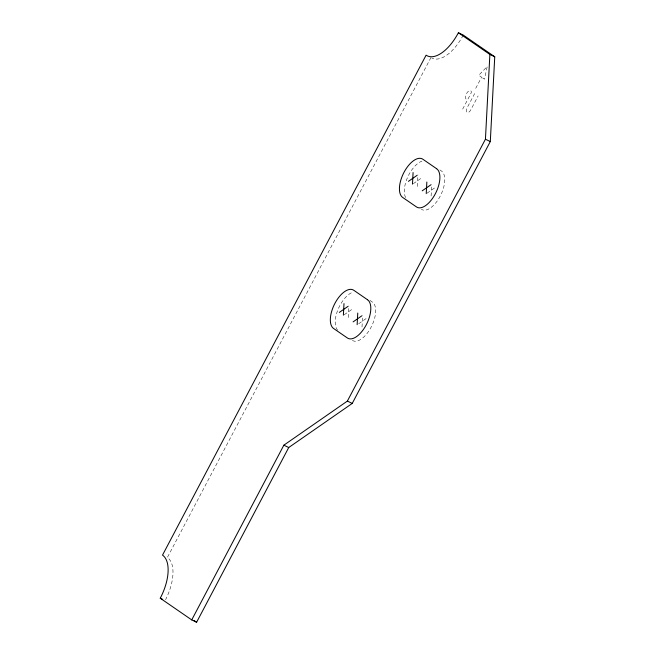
<?xml version="1.0" encoding="UTF-8"?>
<svg xmlns="http://www.w3.org/2000/svg" width="655" height="655" viewBox="0 0 655 655"><rect width="100%" height="100%" fill="white"/><g stroke="black" fill="none" stroke-linecap="round" stroke-linejoin="round"><path stroke-width="0.49" stroke-dasharray="3.27 2.46" d="M348.255 317.528L348.861 305.926M362.019 327.009L362.624 315.407M417.35 186.478L417.956 174.877M431.113 195.968L431.719 184.358M430.974 57.509L167.377 557.454A37.122 18.07 -64.3 0 1 165.559 599.718M462.667 109.115L470.798 93.69A2.317 1.13 -64.3 0 0 470.937 90.996L470.642 90.791A4.773 2.325 -64.3 0 0 466.491 93.673A4.773 2.325 -64.3 0 0 466.204 99.216L467.236 99.928M475.718 88.335L481.589 77.208L478.756 75.26L487.238 66.499L484.422 79.165L481.785 77.347M474.662 93.559L467.334 107.445A4.282 2.08 -64.3 0 0 467.081 112.414A4.282 2.08 -64.3 0 0 470.798 109.827L478.125 95.941M413.305 183.695L422 177.661M427.068 193.176L435.763 187.142M344.211 314.744L352.906 308.71M358.703 323.726L366.669 318.191M439.873 169.932L441.495 171.053A21.656 10.537 -64.3 0 1 440.176 196.197A21.656 10.537 -64.3 0 1 421.345 209.272M369.969 300.424L372.4 302.094A21.656 10.537 -64.3 0 1 371.082 327.246A21.656 10.537 -64.3 0 1 352.251 340.322M463.265 35.092A37.122 18.07 -64.3 0 1 431.719 57.967M337.759 330.243A21.656 10.537 -64.3 0 1 337.824 309.971A21.656 10.537 -64.3 0 1 352.906 292.155M405.65 197.581A21.656 10.537 -64.3 0 1 407.656 177.194A21.656 10.537 -64.3 0 1 422 161.114"/><path stroke-width="0.98" d="M343.384 315.186L343.99 303.584M357.147 324.667L357.761 313.065M412.478 184.137L413.084 172.535M426.241 193.626L426.847 182.016M191.735 619.908L283.861 445.179L347.371 401.089L485.437 139.22L489.875 54.439L458.394 32.75A37.122 18.07 -64.3 0 1 426.102 55.167L162.514 555.112A37.122 18.07 -64.3 0 1 160.254 598.22L191.735 619.908L196.606 622.25L288.732 447.521L352.234 403.431L490.308 141.562L494.746 56.78L463.265 35.092L458.394 32.75M408.433 181.353L417.129 175.319M422.197 190.834L430.892 184.8M339.339 312.402L348.034 306.368M353.11 321.883L361.797 315.849M489.875 54.439L494.746 56.78M485.437 139.22L490.308 141.562M347.371 401.089L352.234 403.431M283.861 445.179L288.732 447.521M160.254 598.22L162.686 599.39M194.126 620.539L196.606 622.25M436.623 168.712L422.86 159.23A21.656 10.537 -64.3 0 0 404.02 172.306A21.656 10.537 -64.3 0 0 402.702 197.45L416.474 206.931A21.656 10.537 -64.3 0 0 435.305 193.855A21.656 10.537 -64.3 0 0 436.623 168.712M367.529 299.753L353.765 290.271A21.656 10.537 -64.3 0 0 334.926 303.347A21.656 10.537 -64.3 0 0 333.616 328.499L347.379 337.98A21.656 10.537 -64.3 0 0 366.21 324.905A21.656 10.537 -64.3 0 0 367.529 299.753"/></g></svg>
